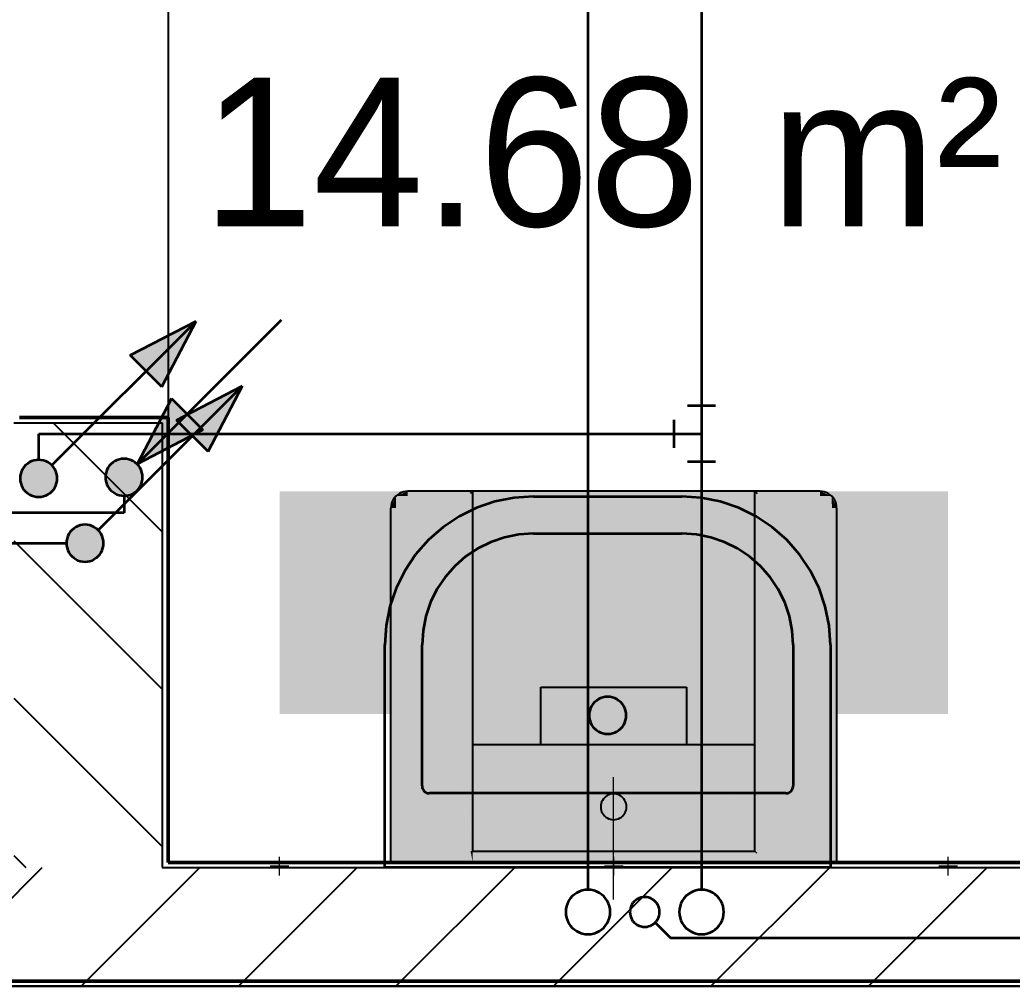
# Model space of a CAD drawing. Extents: x 0 to 756, y -25 to 420.
# Drawn here: x 347.24 to 373.98, y 232.15 to 258.2 of the extents above; entities that cross this region are included whole.
import ezdxf
from ezdxf.lldxf.tags import DXFTag

# ---------------------------------------------------------------- set-up
doc = ezdxf.new("R2010")
doc.units = 0
doc.layers.get('0').update_dxf_attribs({"lineweight": 25})
for name, color, linetype, lineweight, true_color in [('A_Geschossdecke', 7, 'Continuous', 25, 0x008080), ('Hilfskonstruktion', 7, 'Continuous', 25, 0xcccc00), ('Raum', 250, 'Continuous', 13, 0x333333), ('S_Kaltwasser', 3, 'Continuous', 35, 0x00ff00), ('S_Schmutzwasser', 7, 'Continuous', 35, 0x808040), ('S_Warmwasser', 1, 'fein_strichliert', 35, 0xff0000), ('S_Zirkulation', 7, 'fein_strichliert', 35, 0xff0080)]:
    doc.layers.add(name, color=color, linetype=linetype, lineweight=lineweight, true_color=true_color)
for name, color, linetype, lineweight in [('A_Innenwand', 7, 'Continuous', 25), ('A_Tuer', 7, 'Continuous', 25), ('Flächenelemente Allgemein', 7, 'Continuous', 13), ('S_Einrichtung', 7, 'Continuous', 35), ('Sanitär', 7, 'Continuous', 25), ('Sanitär-Armaturen', 7, 'Continuous', 13), ('Sanitär-Waschbecken', 7, 'Continuous', 13), ('Wand Holz nicht tragend', 7, 'Continuous', 13), ('Wand Holz tragend', 7, 'Continuous', 13)]:
    doc.layers.add(name, color=color, linetype=linetype, lineweight=lineweight)
doc.styles.get("Standard").update_dxf_attribs({"font": 'arial.ttf'})
tags = doc.linetypes.add('fein_strichliert', pattern=[4, 1, -2, 1]).pattern_tags.tags
tags[8:9] = [DXFTag(74, 4), DXFTag(75, 0), DXFTag(340, '0'), DXFTag(46, 0.0), DXFTag(50, 0.0), DXFTag(44, 0.0), DXFTag(45, 0.0)]
tags[6:7] = [DXFTag(74, 4), DXFTag(75, 0), DXFTag(340, '0'), DXFTag(46, 0.0), DXFTag(50, 0.0), DXFTag(44, 0.0), DXFTag(45, 0.0)]
tags[4:5] = [DXFTag(74, 4), DXFTag(75, 0), DXFTag(340, '0'), DXFTag(46, 0.0), DXFTag(50, 0.0), DXFTag(44, 0.0), DXFTag(45, 0.0)]

# ---------------------------------------------------------------- blocks, each defined once
blk = doc.blocks.new('Referenz-A01I5XF3IE')
at = {"layer": 'Flächenelemente Allgemein', "color": 0, "lineweight": 50}
for points in [[(372.25, 239.484), (372.25, 245.488), (354.238, 245.488)], [(354.238, 239.484), (372.25, 239.484), (354.238, 245.488)]]:
    blk.add_solid(points, dxfattribs=at)
at = {"layer": 'Hilfskonstruktion', "color": 0, "linetype": 'Continuous', "lineweight": -2, "ltscale": 0.25}
for p, q in [((362.938, 237.155), (362.917, 237.114)), ((362.963, 237.193), (362.938, 237.155)), ((362.993, 237.227), (362.963, 237.193)), ((363.027, 237.257), (362.993, 237.227)), ((363.065, 237.283), (363.027, 237.257)), ((363.106, 237.303), (363.065, 237.283)), ((363.149, 237.317), (363.106, 237.303)), ((363.194, 237.326), (363.149, 237.317)), ((363.239, 237.329), (363.194, 237.326)), ((363.285, 237.326), (363.239, 237.329)), ((363.329, 237.317), (363.285, 237.326)), ((363.372, 237.303), (363.329, 237.317)), ((363.413, 237.283), (363.372, 237.303)), ((363.451, 237.257), (363.413, 237.283)), ((363.485, 237.227), (363.451, 237.257)), ((363.515, 237.193), (363.485, 237.227)), ((363.541, 237.155), (363.515, 237.193)), ((363.561, 237.114), (363.541, 237.155)), ((362.894, 237.026), (362.891, 236.981)), ((362.891, 236.981), (362.894, 236.936)), ((362.903, 237.071), (362.894, 237.026)), ((362.894, 236.936), (362.903, 236.891)), ((362.917, 237.114), (362.903, 237.071)), ((362.903, 236.891), (362.917, 236.848)), ((363.575, 237.071), (363.561, 237.114)), ((363.561, 236.848), (363.575, 236.891)), ((363.584, 237.026), (363.575, 237.071)), ((363.575, 236.891), (363.584, 236.936)), ((363.587, 236.981), (363.584, 237.026)), ((363.584, 236.936), (363.587, 236.981)), ((362.917, 236.848), (362.938, 236.807)), ((362.938, 236.807), (362.963, 236.769)), ((362.963, 236.769), (362.993, 236.735)), ((362.993, 236.735), (363.027, 236.705)), ((363.027, 236.705), (363.065, 236.679)), ((363.065, 236.679), (363.106, 236.659)), ((363.106, 236.659), (363.149, 236.645)), ((363.149, 236.645), (363.194, 236.636)), ((363.194, 236.636), (363.239, 236.633)), ((363.239, 236.633), (363.285, 236.636)), ((363.285, 236.636), (363.329, 236.645)), ((363.329, 236.645), (363.372, 236.659)), ((363.372, 236.659), (363.413, 236.679)), ((363.413, 236.679), (363.451, 236.705)), ((363.451, 236.705), (363.485, 236.735)), ((363.485, 236.735), (363.515, 236.769)), ((363.515, 236.769), (363.541, 236.807)), ((363.541, 236.807), (363.561, 236.848))]:
    blk.add_line(p, q, dxfattribs=at)
at = {"layer": 'Hilfskonstruktion', "color": 0, "lineweight": 13}
for p, q in [((354.238, 235.131), (354.238, 235.631)), ((363.244, 235.131), (363.244, 235.631)), ((363.244, 235.131), (363.244, 235.631)), ((372.25, 235.131), (372.25, 235.631)), ((354.488, 235.381), (353.988, 235.381)), ((363.494, 235.381), (362.994, 235.381)), ((363.494, 235.381), (362.994, 235.381)), ((372.5, 235.381), (372, 235.381))]:
    blk.add_line(p, q, dxfattribs=at)
at = {"layer": 'Raum', "color": 0, "lineweight": -2}
for p, q in [((351.236, 298.191), (351.236, 235.481)), ((351.236, 235.481), (387.461, 235.481)), ((387.461, 232.279), (281.951, 232.279))]:
    blk.add_line(p, q, dxfattribs=at)
at = {"layer": 'Sanitär', "color": 0, "linetype": 'Continuous', "lineweight": -2, "ltscale": 0.25}
for p, q in [((357.466, 245.427), (357.416, 245.395)), ((357.519, 245.454), (357.466, 245.427)), ((357.574, 245.473), (357.519, 245.454)), ((357.632, 245.484), (357.574, 245.473)), ((357.691, 245.488), (357.632, 245.484)), ((368.796, 245.488), (357.691, 245.488)), ((359.441, 245.488), (359.382, 245.429)), ((359.441, 245.488), (359.441, 235.786)), ((359.441, 245.488), (359.441, 245.488)), ((367.046, 235.786), (367.046, 245.488)), ((367.046, 245.488), (367.105, 245.429)), ((368.855, 245.484), (368.796, 245.488)), ((368.913, 245.473), (368.855, 245.484)), ((368.969, 245.454), (368.913, 245.473)), ((369.022, 245.427), (368.969, 245.454)), ((369.071, 245.395), (369.022, 245.427)), ((357.274, 245.209), (357.255, 245.153)), ((357.3, 245.262), (357.274, 245.209)), ((357.333, 245.311), (357.3, 245.262)), ((357.372, 245.356), (357.333, 245.311)), ((357.416, 245.395), (357.372, 245.356)), ((369.115, 245.356), (369.071, 245.395)), ((369.154, 245.311), (369.115, 245.356)), ((369.187, 245.262), (369.154, 245.311)), ((369.213, 245.209), (369.187, 245.262)), ((369.232, 245.153), (369.213, 245.209)), ((357.244, 245.095), (357.24, 245.036)), ((357.24, 235.481), (357.24, 245.036)), ((357.255, 245.153), (357.244, 245.095)), ((369.244, 245.095), (369.232, 245.153)), ((369.248, 245.036), (369.244, 245.095)), ((369.248, 245.036), (369.248, 235.481)), ((361.282, 238.663), (361.282, 240.204)), ((361.282, 240.204), (365.205, 240.204)), ((365.205, 240.204), (365.205, 238.663)), ((359.441, 238.663), (367.046, 238.663)), ((359.441, 235.786), (367.046, 235.786)), ((357.24, 235.481), (369.248, 235.481))]:
    blk.add_line(p, q, dxfattribs=at)
at = {"layer": 'Sanitär-Armaturen', "color": 0, "linetype": 'Continuous', "ltscale": 0.13}
blk.add_line((363.239, 234.479), (363.239, 237.78), dxfattribs=at)
at = {"layer": 'Sanitär-Waschbecken', "color": 0, "linetype": 'Continuous', "ltscale": 0.13}
for p, q in [((359.441, 235.785), (359.389, 235.733)), ((359.441, 235.786), (359.441, 235.785)), ((367.046, 235.786), (367.047, 235.784)), ((367.048, 235.784), (367.102, 235.73))]:
    blk.add_line(p, q, dxfattribs=at)
at = {"layer": 'Sanitär-Waschbecken', "color": 0}
for points in [[(357.691, 245.356), (357.372, 245.356), (357.691, 245.488)], [(359.441, 235.786), (359.388, 235.786), (357.691, 245.488)], [(357.691, 235.481), (359.441, 235.481), (357.691, 245.488)], [(359.441, 235.786), (359.441, 245.488), (357.691, 245.488)], [(361.282, 238.663), (360.736, 238.663), (359.441, 245.488)], [(359.441, 235.786), (361.282, 235.786), (359.441, 245.488)], [(361.282, 240.204), (361.282, 245.488), (359.441, 245.488)], [(361.282, 240.204), (360.867, 240.204), (359.441, 245.488)], [(365.205, 240.204), (365.205, 245.488), (361.282, 245.488)], [(365.205, 245.488), (361.282, 245.488), (365.205, 245.488)], [(361.282, 240.204), (365.205, 240.204), (361.282, 245.488)], [(365.205, 240.204), (367.046, 245.488), (365.205, 245.488)], [(367.046, 240.204), (365.205, 240.204), (367.046, 245.488)], [(368.796, 235.481), (368.796, 245.488), (367.046, 245.488)], [(368.743, 235.786), (367.046, 235.786), (367.046, 245.488)], [(369.115, 245.356), (368.8, 245.356), (368.796, 245.488)], [(368.796, 235.481), (369.115, 235.481), (368.796, 245.488)], [(357.372, 245.036), (357.24, 245.036), (357.372, 245.356)], [(357.691, 235.481), (357.691, 245.356), (357.372, 245.356)], [(357.372, 235.481), (357.691, 235.481), (357.372, 245.356)], [(369.115, 235.481), (369.115, 245.356), (368.8, 245.356)], [(369.248, 245.036), (369.12, 245.036), (369.115, 245.356)], [(369.115, 235.481), (369.248, 235.481), (369.115, 245.356)], [(357.372, 235.481), (357.372, 245.036), (357.24, 245.036)], [(357.24, 235.481), (357.372, 235.481), (357.24, 245.036)], [(369.248, 235.481), (369.248, 245.036), (369.12, 245.036)], [(361.282, 238.663), (361.282, 240.204), (360.867, 240.204)], [(365.205, 238.663), (365.205, 240.204), (361.282, 240.204)], [(361.282, 238.663), (365.205, 238.663), (361.282, 240.204)], [(367.046, 235.786), (367.046, 240.204), (365.205, 240.204)], [(365.847, 238.663), (365.205, 238.663), (365.205, 240.204)], [(361.282, 235.786), (361.282, 238.663), (360.736, 238.663)], [(365.205, 235.786), (365.205, 238.663), (361.282, 238.663)], [(361.282, 235.786), (365.205, 235.786), (361.282, 238.663)], [(365.205, 235.786), (367.046, 235.786), (365.205, 238.663)], [(367.046, 235.786), (365.847, 238.663), (365.205, 238.663)], [(359.441, 235.481), (359.441, 235.786), (359.388, 235.786)], [(367.046, 235.481), (367.046, 235.786), (359.441, 235.786)], [(367.046, 235.786), (359.441, 235.786), (359.441, 235.786)], [(359.441, 235.481), (367.046, 235.481), (359.441, 235.786)], [(367.046, 235.481), (368.796, 235.481), (367.046, 235.786)], [(368.796, 235.481), (368.743, 235.786), (367.046, 235.786)]]:
    blk.add_solid(points, dxfattribs=at)
at = {"layer": 'Wand Holz nicht tragend', "color": 0, "lineweight": 50}
for p, q in [((387.461, 235.481), (351.236, 235.481)), ((295.6, 232.279), (387.461, 232.279))]:
    blk.add_line(p, q, dxfattribs=at)
at = {"layer": 'Wand Holz tragend', "color": 0, "lineweight": 50}
for p in [(347.233, 247.477), (351.236, 235.481)]:
    blk.add_line(p, (351.236, 247.477), dxfattribs=at)
at = {"layer": 'Wand Holz tragend', "color": 0, "char_height": 4.00267, "attachment_point": 1}
for s, insert in [('{\\fPosterama Text Light;14.68}', (352.166, 256.635)), ('{\\fPosterama Text Light;m²}', (367.468, 256.635))]:
    blk.add_mtext(s, dxfattribs=dict(at, insert=insert))
blk = doc.blocks.new('Wand-A01I5XHNIE', base_point=(281.839, 232.145))
at = {"color": 0, "lineweight": -2}
for p, q in [((344.647, 232.145), (347.847, 235.345)), ((348.89, 232.145), (352.09, 235.345)), ((353.133, 232.145), (356.333, 235.345)), ((357.375, 232.145), (360.575, 235.345)), ((361.618, 232.145), (364.818, 235.345)), ((365.861, 232.145), (369.061, 235.345)), ((370.103, 232.145), (373.303, 235.345))]:
    blk.add_line(p, q, dxfattribs=at)
at = {"color": 0, "linetype": 'ByBlock', "lineweight": -2, "ltscale": 0.25}
for p, q in [((351.079, 235.345), (387.279, 235.345)), ((281.839, 232.145), (387.279, 232.145))]:
    blk.add_line(p, q, dxfattribs=at)
blk = doc.blocks.new('Waschtisch-A01I5XMZIE', base_point=(357.078, 235.345))
at = {"color": 0, "linetype": 'ByBlock', "lineweight": -2, "ltscale": 0.35}
for p, q in [((360.043, 245.209), (359.547, 245.041)), ((360.556, 245.311), (360.043, 245.209)), ((361.078, 245.345), (360.556, 245.311)), ((361.078, 245.345), (365.078, 245.345)), ((365.6, 245.311), (365.078, 245.345)), ((366.113, 245.209), (365.6, 245.311)), ((366.609, 245.041), (366.113, 245.209)), ((359.547, 245.041), (359.078, 244.809)), ((367.078, 244.809), (366.609, 245.041)), ((359.078, 244.809), (358.643, 244.519)), ((367.513, 244.519), (367.078, 244.809)), ((358.643, 244.519), (358.25, 244.174)), ((367.906, 244.174), (367.513, 244.519)), ((358.25, 244.174), (357.905, 243.78)), ((359.93, 244.117), (359.578, 243.943)), ((360.301, 244.243), (359.93, 244.117)), ((360.686, 244.32), (360.301, 244.243)), ((361.078, 244.345), (360.686, 244.32)), ((361.078, 244.345), (365.078, 244.345)), ((365.47, 244.32), (365.078, 244.345)), ((365.854, 244.243), (365.47, 244.32)), ((366.226, 244.117), (365.854, 244.243)), ((366.578, 243.943), (366.226, 244.117)), ((368.251, 243.78), (367.906, 244.174)), ((359.578, 243.943), (359.252, 243.725)), ((366.904, 243.725), (366.578, 243.943)), ((357.905, 243.78), (357.614, 243.345)), ((359.252, 243.725), (358.957, 243.467)), ((367.199, 243.467), (366.904, 243.725)), ((368.542, 243.345), (368.251, 243.78)), ((357.614, 243.345), (357.382, 242.876)), ((358.957, 243.467), (358.698, 243.172)), ((367.458, 243.172), (367.199, 243.467)), ((368.773, 242.876), (368.542, 243.345)), ((358.698, 243.172), (358.48, 242.845)), ((367.676, 242.845), (367.458, 243.172)), ((357.382, 242.876), (357.214, 242.381)), ((358.48, 242.845), (358.306, 242.493)), ((367.85, 242.493), (367.676, 242.845)), ((368.942, 242.381), (368.773, 242.876)), ((358.306, 242.493), (358.18, 242.122)), ((367.976, 242.122), (367.85, 242.493)), ((357.214, 242.381), (357.112, 241.867)), ((369.044, 241.867), (368.942, 242.381)), ((358.18, 242.122), (358.104, 241.737)), ((368.052, 241.737), (367.976, 242.122)), ((357.112, 241.867), (357.078, 241.345)), ((358.104, 241.737), (358.078, 241.345)), ((368.078, 241.345), (368.052, 241.737)), ((369.078, 241.345), (369.044, 241.867)), ((357.078, 235.345), (357.078, 241.345)), ((358.078, 237.545), (358.078, 241.345)), ((368.078, 241.345), (368.078, 237.545)), ((369.078, 241.345), (369.078, 235.345)), ((362.774, 239.842), (362.724, 239.799)), ((362.828, 239.878), (362.774, 239.842)), ((362.887, 239.907), (362.828, 239.878)), ((362.949, 239.928), (362.887, 239.907)), ((363.013, 239.941), (362.949, 239.928)), ((363.078, 239.945), (363.013, 239.941)), ((363.143, 239.941), (363.078, 239.945)), ((363.207, 239.928), (363.143, 239.941)), ((363.269, 239.907), (363.207, 239.928)), ((363.328, 239.878), (363.269, 239.907)), ((363.382, 239.842), (363.328, 239.878)), ((363.431, 239.799), (363.382, 239.842)), ((362.595, 239.575), (362.582, 239.511)), ((362.616, 239.637), (362.595, 239.575)), ((362.645, 239.695), (362.616, 239.637)), ((362.681, 239.75), (362.645, 239.695)), ((362.724, 239.799), (362.681, 239.75)), ((363.475, 239.75), (363.431, 239.799)), ((363.511, 239.695), (363.475, 239.75)), ((363.54, 239.637), (363.511, 239.695)), ((363.561, 239.575), (363.54, 239.637)), ((363.574, 239.511), (363.561, 239.575)), ((362.582, 239.511), (362.578, 239.445)), ((362.578, 239.445), (362.582, 239.38)), ((362.582, 239.38), (362.595, 239.316)), ((362.595, 239.316), (362.616, 239.254)), ((363.54, 239.254), (363.561, 239.316)), ((363.561, 239.316), (363.574, 239.38)), ((363.578, 239.445), (363.574, 239.511)), ((363.574, 239.38), (363.578, 239.445)), ((362.616, 239.254), (362.645, 239.195)), ((362.645, 239.195), (362.681, 239.141)), ((362.681, 239.141), (362.724, 239.092)), ((362.724, 239.092), (362.774, 239.049)), ((362.774, 239.049), (362.828, 239.012)), ((362.828, 239.012), (362.887, 238.983)), ((363.269, 238.983), (363.328, 239.012)), ((363.328, 239.012), (363.382, 239.049)), ((363.382, 239.049), (363.431, 239.092)), ((363.431, 239.092), (363.475, 239.141)), ((363.475, 239.141), (363.511, 239.195)), ((363.511, 239.195), (363.54, 239.254)), ((362.887, 238.983), (362.949, 238.962)), ((362.949, 238.962), (363.013, 238.95)), ((363.013, 238.95), (363.078, 238.945)), ((363.078, 238.945), (363.143, 238.95)), ((363.143, 238.95), (363.207, 238.962)), ((363.207, 238.962), (363.269, 238.983)), ((358.078, 237.545), (358.08, 237.519)), ((358.08, 237.519), (358.085, 237.494)), ((358.085, 237.494), (358.093, 237.469)), ((358.093, 237.469), (358.105, 237.445)), ((358.105, 237.445), (358.119, 237.424)), ((358.119, 237.424), (358.137, 237.404)), ((368.019, 237.404), (368.037, 237.424)), ((368.037, 237.424), (368.051, 237.445)), ((368.051, 237.445), (368.063, 237.469)), ((368.063, 237.469), (368.071, 237.494)), ((368.071, 237.494), (368.076, 237.519)), ((368.076, 237.519), (368.078, 237.545)), ((358.137, 237.404), (358.156, 237.387)), ((358.156, 237.387), (358.178, 237.372)), ((358.178, 237.372), (358.201, 237.361)), ((358.201, 237.361), (358.226, 237.352)), ((358.226, 237.352), (358.252, 237.347)), ((358.252, 237.347), (358.278, 237.345)), ((367.878, 237.345), (358.278, 237.345)), ((367.878, 237.345), (367.904, 237.347)), ((367.904, 237.347), (367.93, 237.352)), ((367.93, 237.352), (367.954, 237.361)), ((367.954, 237.361), (367.978, 237.372)), ((367.978, 237.372), (368, 237.387)), ((368, 237.387), (368.019, 237.404)), ((369.078, 235.345), (357.078, 235.345))]:
    blk.add_line(p, q, dxfattribs=at)
blk = doc.blocks.new('Anschluss-Element-A01I5XN1IE', base_point=(361.948, 233.545))
at = {"color": 0, "lineweight": -2}
for p, q in [((362.47, 234.74), (362.393, 234.725)), ((362.548, 234.745), (362.47, 234.74)), ((362.626, 234.74), (362.548, 234.745)), ((362.703, 234.725), (362.626, 234.74)), ((362.072, 234.511), (362.028, 234.445)), ((362.124, 234.57), (362.072, 234.511)), ((362.183, 234.621), (362.124, 234.57)), ((362.248, 234.665), (362.183, 234.621)), ((362.318, 234.7), (362.248, 234.665)), ((362.393, 234.725), (362.318, 234.7)), ((362.778, 234.7), (362.703, 234.725)), ((362.848, 234.665), (362.778, 234.7)), ((362.913, 234.621), (362.848, 234.665)), ((362.972, 234.57), (362.913, 234.621)), ((363.024, 234.511), (362.972, 234.57)), ((363.068, 234.445), (363.024, 234.511)), ((361.953, 234.224), (361.948, 234.145)), ((361.968, 234.301), (361.953, 234.224)), ((361.994, 234.375), (361.968, 234.301)), ((362.028, 234.445), (361.994, 234.375)), ((363.102, 234.375), (363.068, 234.445)), ((363.127, 234.301), (363.102, 234.375)), ((363.143, 234.224), (363.127, 234.301)), ((363.148, 234.145), (363.143, 234.224)), ((361.948, 234.145), (361.953, 234.067)), ((361.953, 234.067), (361.968, 233.99)), ((361.968, 233.99), (361.994, 233.916)), ((363.102, 233.916), (363.127, 233.99)), ((363.127, 233.99), (363.143, 234.067)), ((363.143, 234.067), (363.148, 234.145)), ((361.994, 233.916), (362.028, 233.845)), ((362.028, 233.845), (362.072, 233.78)), ((362.072, 233.78), (362.124, 233.721)), ((362.124, 233.721), (362.183, 233.669)), ((362.183, 233.669), (362.248, 233.626)), ((362.848, 233.626), (362.913, 233.669)), ((362.913, 233.669), (362.972, 233.721)), ((362.972, 233.721), (363.024, 233.78)), ((363.024, 233.78), (363.068, 233.845)), ((363.068, 233.845), (363.102, 233.916)), ((362.248, 233.626), (362.318, 233.591)), ((362.318, 233.591), (362.393, 233.566)), ((362.393, 233.566), (362.47, 233.55)), ((362.47, 233.55), (362.548, 233.545)), ((362.548, 233.545), (362.626, 233.55)), ((362.626, 233.55), (362.703, 233.566)), ((362.703, 233.566), (362.778, 233.591)), ((362.778, 233.591), (362.848, 233.626))]:
    blk.add_line(p, q, dxfattribs=at)
blk = doc.blocks.new('Anschluss-Element-A01I5XN3IE', base_point=(365.008, 233.545))
at = {"color": 0, "linetype": 'Continuous', "lineweight": -2, "ltscale": 0.35}
for p, q in [((365.53, 234.74), (365.453, 234.725)), ((365.608, 234.745), (365.53, 234.74)), ((365.686, 234.74), (365.608, 234.745)), ((365.763, 234.725), (365.686, 234.74)), ((365.132, 234.511), (365.088, 234.445)), ((365.184, 234.57), (365.132, 234.511)), ((365.243, 234.621), (365.184, 234.57)), ((365.308, 234.665), (365.243, 234.621)), ((365.378, 234.7), (365.308, 234.665)), ((365.453, 234.725), (365.378, 234.7)), ((365.838, 234.7), (365.763, 234.725)), ((365.908, 234.665), (365.838, 234.7)), ((365.973, 234.621), (365.908, 234.665)), ((366.032, 234.57), (365.973, 234.621)), ((366.084, 234.511), (366.032, 234.57)), ((366.128, 234.445), (366.084, 234.511)), ((365.013, 234.224), (365.008, 234.145)), ((365.028, 234.301), (365.013, 234.224)), ((365.054, 234.375), (365.028, 234.301)), ((365.088, 234.445), (365.054, 234.375)), ((366.162, 234.375), (366.128, 234.445)), ((366.187, 234.301), (366.162, 234.375)), ((366.203, 234.224), (366.187, 234.301)), ((366.208, 234.145), (366.203, 234.224)), ((365.008, 234.145), (365.013, 234.067)), ((365.013, 234.067), (365.028, 233.99)), ((365.028, 233.99), (365.054, 233.916)), ((366.162, 233.916), (366.187, 233.99)), ((366.187, 233.99), (366.203, 234.067)), ((366.203, 234.067), (366.208, 234.145)), ((365.054, 233.916), (365.088, 233.845)), ((365.088, 233.845), (365.132, 233.78)), ((365.132, 233.78), (365.184, 233.721)), ((365.184, 233.721), (365.243, 233.669)), ((365.243, 233.669), (365.308, 233.626)), ((365.908, 233.626), (365.973, 233.669)), ((365.973, 233.669), (366.032, 233.721)), ((366.032, 233.721), (366.084, 233.78)), ((366.084, 233.78), (366.128, 233.845)), ((366.128, 233.845), (366.162, 233.916)), ((365.308, 233.626), (365.378, 233.591)), ((365.378, 233.591), (365.453, 233.566)), ((365.453, 233.566), (365.53, 233.55)), ((365.53, 233.55), (365.608, 233.545)), ((365.608, 233.545), (365.686, 233.55)), ((365.686, 233.55), (365.763, 233.566)), ((365.763, 233.566), (365.838, 233.591)), ((365.838, 233.591), (365.908, 233.626))]:
    blk.add_line(p, q, dxfattribs=at)
blk = doc.blocks.new('Anschluss-Element-A01I5XN5IE', base_point=(363.678, 233.745))
at = {"color": 0, "lineweight": -2}
for p, q in [((363.878, 234.492), (363.834, 234.463)), ((363.925, 234.515), (363.878, 234.492)), ((363.974, 234.532), (363.925, 234.515)), ((364.026, 234.542), (363.974, 234.532)), ((364.078, 234.545), (364.026, 234.542)), ((364.13, 234.542), (364.078, 234.545)), ((364.181, 234.532), (364.13, 234.542)), ((364.231, 234.515), (364.181, 234.532)), ((364.278, 234.492), (364.231, 234.515)), ((364.321, 234.463), (364.278, 234.492)), ((363.692, 234.249), (363.681, 234.198)), ((363.708, 234.298), (363.692, 234.249)), ((363.732, 234.345), (363.708, 234.298)), ((363.761, 234.389), (363.732, 234.345)), ((363.795, 234.428), (363.761, 234.389)), ((363.834, 234.463), (363.795, 234.428)), ((364.361, 234.428), (364.321, 234.463)), ((364.395, 234.389), (364.361, 234.428)), ((364.424, 234.345), (364.395, 234.389)), ((364.447, 234.298), (364.424, 234.345)), ((364.464, 234.249), (364.447, 234.298)), ((364.475, 234.198), (364.464, 234.249)), ((363.681, 234.198), (363.678, 234.145)), ((363.678, 234.145), (363.681, 234.093)), ((363.681, 234.093), (363.692, 234.042)), ((363.692, 234.042), (363.708, 233.992)), ((363.708, 233.992), (363.732, 233.945)), ((363.732, 233.945), (363.761, 233.902)), ((364.395, 233.902), (364.424, 233.945)), ((364.424, 233.945), (364.447, 233.992)), ((364.447, 233.992), (364.464, 234.042)), ((364.464, 234.042), (364.475, 234.093)), ((364.478, 234.145), (364.475, 234.198)), ((364.475, 234.093), (364.478, 234.145)), ((363.761, 233.902), (363.795, 233.863)), ((363.795, 233.863), (363.834, 233.828)), ((363.834, 233.828), (363.878, 233.799)), ((363.878, 233.799), (363.925, 233.776)), ((363.925, 233.776), (363.974, 233.759)), ((363.974, 233.759), (364.026, 233.749)), ((364.026, 233.749), (364.078, 233.745)), ((364.078, 233.745), (364.13, 233.749)), ((364.13, 233.749), (364.181, 233.759)), ((364.181, 233.759), (364.231, 233.776)), ((364.231, 233.776), (364.278, 233.799)), ((364.278, 233.799), (364.321, 233.828)), ((364.321, 233.828), (364.361, 233.863)), ((364.361, 233.863), (364.395, 233.902))]:
    blk.add_line(p, q, dxfattribs=at)
blk = doc.blocks.new('Wand-A01I5XNXIE', base_point=(347.078, 235.345))
at = {"color": 0, "lineweight": -2}
for p, q in [((348.142, 247.333), (351.079, 244.396)), ((347.078, 244.154), (351.079, 240.153)), ((347.078, 239.912), (351.079, 235.91)), ((347.078, 235.669), (347.402, 235.345))]:
    blk.add_line(p, q, dxfattribs=at)
at = {"color": 0, "linetype": 'ByBlock', "lineweight": -2, "ltscale": 0.25}
blk.add_line((351.079, 247.333), (351.079, 235.345), dxfattribs=at)
blk = doc.blocks.new('Tür-A01I5XNZIE', base_point=(347.078, 247.333))
at = {"color": 0, "linetype": 'ByBlock', "lineweight": -2, "ltscale": 0.25}
for p, q in [((347.078, 267.533), (351.079, 267.533)), ((347.078, 247.333), (351.079, 247.333))]:
    blk.add_line(p, q, dxfattribs=at)
blk = doc.blocks.new('Geschossdecke-A01I5XOBIE', base_point=(114.279, 232.145))
at = {"color": 0, "linetype": 'ByBlock', "lineweight": -2, "ltscale": 0.25}
blk.add_line((394.279, 232.145), (280.279, 232.145), dxfattribs=at)
blk = doc.blocks.new('Geschossdecke-A01I5XODIE', base_point=(114.279, 31.476))
at = {"color": 0, "linetype": 'ByBlock', "lineweight": -2, "ltscale": 0.25}
blk.add_line((280.279, 232.145), (394.279, 232.145), dxfattribs=at)
blk = doc.blocks.new('Abwasserleitung-A01I5XOJIE', base_point=(364.361, 233.451))
at = {"color": 0, "linetype": 'ByBlock', "lineweight": -2, "ltscale": 0.35}
for p, q in [((364.361, 233.863), (364.772, 233.451)), ((364.772, 233.451), (382.345, 233.451))]:
    blk.add_line(p, q, dxfattribs=at)
blk = doc.blocks.new('Steigleitung Sanitär-A01I5XRDIE', base_point=(348.498, 243.587))
at = {"color": 0, "lineweight": -2}
for p, q in [((349.352, 244.441), (353.24, 248.329)), ((351.466, 247.406), (353.24, 248.329)), ((352.317, 246.555), (353.24, 248.329)), ((352.317, 246.555), (351.466, 247.406)), ((348.601, 244.391), (348.565, 244.337)), ((348.645, 244.441), (348.601, 244.391)), ((348.694, 244.484), (348.645, 244.441)), ((348.748, 244.52), (348.694, 244.484)), ((348.807, 244.549), (348.748, 244.52)), ((348.869, 244.57), (348.807, 244.549)), ((348.933, 244.583), (348.869, 244.57)), ((348.998, 244.587), (348.933, 244.583)), ((349.063, 244.583), (348.998, 244.587)), ((349.128, 244.57), (349.063, 244.583)), ((349.189, 244.549), (349.128, 244.57)), ((349.248, 244.52), (349.189, 244.549)), ((349.303, 244.484), (349.248, 244.52)), ((349.352, 244.441), (349.303, 244.484)), ((349.395, 244.391), (349.352, 244.441)), ((349.431, 244.337), (349.395, 244.391)), ((348.502, 244.152), (348.498, 244.087)), ((348.515, 244.217), (348.502, 244.152)), ((348.536, 244.278), (348.515, 244.217)), ((348.565, 244.337), (348.536, 244.278)), ((349.46, 244.278), (349.431, 244.337)), ((349.481, 244.217), (349.46, 244.278)), ((349.494, 244.152), (349.481, 244.217)), ((349.498, 244.087), (349.494, 244.152)), ((348.498, 244.087), (348.502, 244.022)), ((348.502, 244.022), (348.515, 243.958)), ((348.515, 243.958), (348.536, 243.896)), ((348.536, 243.896), (348.565, 243.837)), ((348.565, 243.837), (348.601, 243.783)), ((349.395, 243.783), (349.431, 243.837)), ((349.431, 243.837), (349.46, 243.896)), ((349.46, 243.896), (349.481, 243.958)), ((349.481, 243.958), (349.494, 244.022)), ((349.494, 244.022), (349.498, 244.087)), ((348.601, 243.783), (348.645, 243.734)), ((348.645, 243.734), (348.694, 243.69)), ((348.694, 243.69), (348.748, 243.654)), ((348.748, 243.654), (348.807, 243.625)), ((348.807, 243.625), (348.869, 243.604)), ((348.869, 243.604), (348.933, 243.591)), ((348.933, 243.591), (348.998, 243.587)), ((348.998, 243.587), (349.063, 243.591)), ((349.063, 243.591), (349.128, 243.604)), ((349.128, 243.604), (349.189, 243.625)), ((349.189, 243.625), (349.248, 243.654)), ((349.248, 243.654), (349.303, 243.69)), ((349.303, 243.69), (349.352, 243.734)), ((349.352, 243.734), (349.395, 243.783))]:
    blk.add_line(p, q, dxfattribs=at)
for points in [[(352.759, 247.406), (351.466, 247.406), (353.24, 248.329)], [(352.317, 246.555), (352.759, 247.406), (351.466, 247.406)], [(349.431, 244.337), (348.565, 244.337), (349.352, 244.441)], [(348.565, 244.337), (349.352, 244.441), (348.645, 244.441)], [(349.352, 244.441), (348.645, 244.441), (349.248, 244.52)], [(348.645, 244.441), (349.248, 244.52), (348.748, 244.52)], [(349.248, 244.52), (348.748, 244.52), (349.128, 244.57)], [(348.748, 244.52), (349.128, 244.57), (348.869, 244.57)], [(349.128, 244.57), (348.869, 244.57), (348.998, 244.587)], [(349.498, 244.087), (348.498, 244.087), (349.481, 244.217)], [(348.498, 244.087), (349.481, 244.217), (348.515, 244.217)], [(349.481, 244.217), (348.515, 244.217), (349.431, 244.337)], [(348.515, 244.217), (349.431, 244.337), (348.565, 244.337)], [(348.515, 243.958), (349.498, 244.087), (348.498, 244.087)], [(349.481, 243.958), (348.515, 243.958), (349.498, 244.087)], [(348.565, 243.837), (349.481, 243.958), (348.515, 243.958)], [(349.431, 243.837), (348.565, 243.837), (349.481, 243.958)], [(348.645, 243.734), (349.431, 243.837), (348.565, 243.837)], [(349.352, 243.734), (348.645, 243.734), (349.431, 243.837)], [(348.748, 243.654), (349.352, 243.734), (348.645, 243.734)], [(349.248, 243.654), (348.748, 243.654), (349.352, 243.734)], [(348.869, 243.604), (349.248, 243.654), (348.748, 243.654)], [(349.128, 243.604), (348.869, 243.604), (349.248, 243.654)], [(348.998, 243.587), (349.128, 243.604), (348.869, 243.604)]]:
    blk.add_solid(points, dxfattribs=at)
blk = doc.blocks.new('Verbundrohr (Stange)-A01I5XRPIE', base_point=(362.548, 234.745))
at = {"color": 0, "linetype": 'ByBlock', "lineweight": -2, "ltscale": 0.35}
for p, q in [((362.548, 261.922), (362.548, 257.392)), ((362.548, 257.392), (362.548, 252.863)), ((362.548, 252.863), (362.548, 248.334)), ((362.548, 248.334), (362.548, 243.804)), ((362.548, 243.804), (362.548, 239.275)), ((362.548, 239.275), (362.548, 234.745))]:
    blk.add_line(p, q, dxfattribs=at)
blk = doc.blocks.new('Steigleitung Sanitär-A01I5XSZIE', base_point=(347.25, 245.335))
at = {"color": 0, "linetype": 'Continuous', "lineweight": -2, "ltscale": 0.35}
for p, q in [((348.104, 246.188), (351.992, 250.077)), ((350.218, 249.153), (351.992, 250.077)), ((351.069, 248.303), (351.992, 250.077)), ((351.069, 248.303), (350.218, 249.153)), ((347.446, 246.231), (347.397, 246.188)), ((347.5, 246.268), (347.446, 246.231)), ((347.559, 246.297), (347.5, 246.268)), ((347.621, 246.318), (347.559, 246.297)), ((347.685, 246.33), (347.621, 246.318)), ((347.75, 246.335), (347.685, 246.33)), ((347.815, 246.33), (347.75, 246.335)), ((347.88, 246.318), (347.815, 246.33)), ((347.941, 246.297), (347.88, 246.318)), ((348, 246.268), (347.941, 246.297)), ((348.055, 246.231), (348, 246.268)), ((348.104, 246.188), (348.055, 246.231)), ((347.267, 245.964), (347.254, 245.9)), ((347.288, 246.026), (347.267, 245.964)), ((347.317, 246.085), (347.288, 246.026)), ((347.353, 246.139), (347.317, 246.085)), ((347.397, 246.188), (347.353, 246.139)), ((348.147, 246.139), (348.104, 246.188)), ((348.183, 246.085), (348.147, 246.139)), ((348.212, 246.026), (348.183, 246.085)), ((348.233, 245.964), (348.212, 246.026)), ((348.246, 245.9), (348.233, 245.964)), ((347.254, 245.9), (347.25, 245.835)), ((347.25, 245.835), (347.254, 245.769)), ((347.254, 245.769), (347.267, 245.705)), ((347.267, 245.705), (347.288, 245.643)), ((348.212, 245.643), (348.233, 245.705)), ((348.233, 245.705), (348.246, 245.769)), ((348.25, 245.835), (348.246, 245.9)), ((348.246, 245.769), (348.25, 245.835)), ((347.288, 245.643), (347.317, 245.585)), ((347.317, 245.585), (347.353, 245.53)), ((347.353, 245.53), (347.397, 245.481)), ((347.397, 245.481), (347.446, 245.438)), ((347.446, 245.438), (347.5, 245.402)), ((348, 245.402), (348.055, 245.438)), ((348.055, 245.438), (348.104, 245.481)), ((348.104, 245.481), (348.147, 245.53)), ((348.147, 245.53), (348.183, 245.585)), ((348.183, 245.585), (348.212, 245.643)), ((347.5, 245.402), (347.559, 245.373)), ((347.559, 245.373), (347.621, 245.352)), ((347.621, 245.352), (347.685, 245.339)), ((347.685, 245.339), (347.75, 245.335)), ((347.75, 245.335), (347.815, 245.339)), ((347.815, 245.339), (347.88, 245.352)), ((347.88, 245.352), (347.941, 245.373)), ((347.941, 245.373), (348, 245.402))]:
    blk.add_line(p, q, dxfattribs=at)
for points in [[(351.511, 249.153), (350.218, 249.153), (351.992, 250.077)], [(351.069, 248.303), (351.511, 249.153), (350.218, 249.153)], [(348.104, 246.188), (347.397, 246.188), (348, 246.268)], [(347.397, 246.188), (348, 246.268), (347.5, 246.268)], [(348, 246.268), (347.5, 246.268), (347.88, 246.318)], [(347.5, 246.268), (347.88, 246.318), (347.621, 246.318)], [(347.88, 246.318), (347.621, 246.318), (347.75, 246.335)], [(348.25, 245.835), (347.25, 245.835), (348.233, 245.964)], [(347.25, 245.835), (348.233, 245.964), (347.267, 245.964)], [(348.233, 245.964), (347.267, 245.964), (348.183, 246.085)], [(347.267, 245.964), (348.183, 246.085), (347.317, 246.085)], [(348.183, 246.085), (347.317, 246.085), (348.104, 246.188)], [(347.317, 246.085), (348.104, 246.188), (347.397, 246.188)], [(347.267, 245.705), (348.25, 245.835), (347.25, 245.835)], [(348.233, 245.705), (347.267, 245.705), (348.25, 245.835)], [(347.317, 245.585), (348.233, 245.705), (347.267, 245.705)], [(348.183, 245.585), (347.317, 245.585), (348.233, 245.705)], [(347.397, 245.481), (348.183, 245.585), (347.317, 245.585)], [(348.104, 245.481), (347.397, 245.481), (348.183, 245.585)], [(347.5, 245.402), (348.104, 245.481), (347.397, 245.481)], [(348, 245.402), (347.5, 245.402), (348.104, 245.481)], [(347.621, 245.352), (348, 245.402), (347.5, 245.402)], [(347.88, 245.352), (347.621, 245.352), (348, 245.402)], [(347.75, 245.335), (347.88, 245.352), (347.621, 245.352)]]:
    blk.add_solid(points, dxfattribs=at)
blk = doc.blocks.new('Steigleitung Sanitär-A01I5XTFIE', base_point=(349.549, 245.365))
at = {"color": 0, "linetype": 'Continuous', "lineweight": -2, "ltscale": 0.35}
for p, q in [((350.402, 246.218), (354.291, 250.107)), ((351.326, 247.992), (350.402, 246.218)), ((351.326, 247.992), (352.176, 247.142)), ((352.176, 247.142), (350.402, 246.218)), ((349.745, 246.262), (349.695, 246.218)), ((349.799, 246.298), (349.745, 246.262)), ((349.858, 246.327), (349.799, 246.298)), ((349.92, 246.348), (349.858, 246.327)), ((349.984, 246.361), (349.92, 246.348)), ((350.049, 246.365), (349.984, 246.361)), ((350.114, 246.361), (350.049, 246.365)), ((350.178, 246.348), (350.114, 246.361)), ((350.24, 246.327), (350.178, 246.348)), ((350.299, 246.298), (350.24, 246.327)), ((350.353, 246.262), (350.299, 246.298)), ((350.403, 246.218), (350.353, 246.262)), ((349.566, 245.994), (349.553, 245.93)), ((349.587, 246.056), (349.566, 245.994)), ((349.616, 246.115), (349.587, 246.056)), ((349.652, 246.169), (349.616, 246.115)), ((349.695, 246.218), (349.652, 246.169)), ((350.446, 246.169), (350.403, 246.218)), ((350.482, 246.115), (350.446, 246.169)), ((350.511, 246.056), (350.482, 246.115)), ((350.532, 245.994), (350.511, 246.056)), ((350.545, 245.93), (350.532, 245.994)), ((349.553, 245.93), (349.549, 245.865)), ((349.549, 245.865), (349.553, 245.8)), ((349.553, 245.8), (349.566, 245.736)), ((349.566, 245.736), (349.587, 245.674)), ((350.511, 245.674), (350.532, 245.736)), ((350.532, 245.736), (350.545, 245.8)), ((350.549, 245.865), (350.545, 245.93)), ((350.545, 245.8), (350.549, 245.865)), ((349.587, 245.674), (349.616, 245.615)), ((349.616, 245.615), (349.652, 245.561)), ((349.652, 245.561), (349.695, 245.511)), ((349.695, 245.511), (349.745, 245.468)), ((349.745, 245.468), (349.799, 245.432)), ((349.799, 245.432), (349.858, 245.403)), ((350.24, 245.403), (350.299, 245.432)), ((350.299, 245.432), (350.353, 245.468)), ((350.353, 245.468), (350.403, 245.511)), ((350.403, 245.511), (350.446, 245.561)), ((350.446, 245.561), (350.482, 245.615)), ((350.482, 245.615), (350.511, 245.674)), ((349.858, 245.403), (349.92, 245.382)), ((349.92, 245.382), (349.984, 245.369)), ((349.984, 245.369), (350.049, 245.365)), ((350.049, 245.365), (350.114, 245.369)), ((350.114, 245.369), (350.178, 245.382)), ((350.178, 245.382), (350.24, 245.403))]:
    blk.add_line(p, q, dxfattribs=at)
for points in [[(352.176, 247.142), (350.883, 247.142), (351.326, 247.992)], [(350.402, 246.218), (352.176, 247.142), (350.883, 247.142)], [(350.403, 246.218), (349.695, 246.218), (350.299, 246.298)], [(349.695, 246.218), (350.299, 246.298), (349.799, 246.298)], [(350.299, 246.298), (349.799, 246.298), (350.178, 246.348)], [(349.799, 246.298), (350.178, 246.348), (349.92, 246.348)], [(350.178, 246.348), (349.92, 246.348), (350.049, 246.365)], [(350.549, 245.865), (349.549, 245.865), (350.532, 245.994)], [(349.549, 245.865), (350.532, 245.994), (349.566, 245.994)], [(350.532, 245.994), (349.566, 245.994), (350.482, 246.115)], [(349.566, 245.994), (350.482, 246.115), (349.616, 246.115)], [(350.482, 246.115), (349.616, 246.115), (350.403, 246.218)], [(349.616, 246.115), (350.403, 246.218), (349.695, 246.218)], [(349.566, 245.736), (350.549, 245.865), (349.549, 245.865)], [(350.532, 245.736), (349.566, 245.736), (350.549, 245.865)], [(349.616, 245.615), (350.532, 245.736), (349.566, 245.736)], [(350.482, 245.615), (349.616, 245.615), (350.532, 245.736)], [(349.695, 245.511), (350.482, 245.615), (349.616, 245.615)], [(350.403, 245.511), (349.695, 245.511), (350.482, 245.615)], [(349.799, 245.432), (350.403, 245.511), (349.695, 245.511)], [(350.299, 245.432), (349.799, 245.432), (350.403, 245.511)], [(349.92, 245.382), (350.299, 245.432), (349.799, 245.432)], [(350.178, 245.382), (349.92, 245.382), (350.299, 245.432)], [(350.049, 245.365), (350.178, 245.382), (349.92, 245.382)]]:
    blk.add_solid(points, dxfattribs=at)
blk = doc.blocks.new('Verbundrohr (Stange)-A01I5XTHIE', base_point=(347.75, 246.335))
at = {"color": 0, "linetype": 'ByBlock', "lineweight": -2, "ltscale": 0.35}
for p, q in [((347.75, 246.335), (347.75, 247.036)), ((347.75, 247.036), (365.608, 247.036))]:
    blk.add_line(p, q, dxfattribs=at)
blk = doc.blocks.new('Verbundrohr (Stange)-A01I5XTJIE', base_point=(365.608, 247.036))
at = {"color": 0, "linetype": 'ByBlock', "lineweight": -2, "ltscale": 0.35}
blk.add_line((365.608, 261.391), (365.608, 247.036), dxfattribs=at)
blk = doc.blocks.new('Verbundrohr (Stange)-A01I5XTLIE', base_point=(365.608, 234.745))
at = {"color": 0, "linetype": 'ByBlock', "lineweight": -2, "ltscale": 0.35}
blk.add_line((365.608, 247.036), (365.608, 234.745), dxfattribs=at)
blk = doc.blocks.new('T-Stück-A01I5XTNIE', base_point=(364.858, 246.286))
at = {"color": 0, "linetype": 'Continuous', "lineweight": -2, "ltscale": 0.35}
for p, q in [((365.983, 247.786), (365.233, 247.786)), ((364.858, 247.411), (364.858, 246.661)), ((365.233, 246.286), (365.983, 246.286))]:
    blk.add_line(p, q, dxfattribs=at)
blk = doc.blocks.new('Verbundrohr (Stange)-A01I5XTPIE', base_point=(282.585, 244.903))
at = {"color": 0, "linetype": 'ByBlock', "lineweight": -2, "ltscale": 0.35}
for p, q in [((350.049, 245.365), (350.049, 244.903)), ((350.049, 244.903), (282.585, 244.903))]:
    blk.add_line(p, q, dxfattribs=at)
blk = doc.blocks.new('Verbundrohr (Stange)-A01I5XU7IE', base_point=(282.981, 244.087))
at = {"color": 0, "linetype": 'ByBlock', "lineweight": -2, "ltscale": 0.35}
blk.add_line((337.716, 244.087), (348.498, 244.087), dxfattribs=at)

msp = doc.modelspace()

# ---------------------------------------------------------------- block references
at = {"color": 8, "lineweight": 25, "ltscale": 0.25, "true_color": 0x808080}
msp.add_blockref('Referenz-A01I5XF3IE', (0, 0), dxfattribs=at)
at = {"layer": 'A_Geschossdecke', "ltscale": 0.25}
for name, p in [('Geschossdecke-A01I5XOBIE', (114.279, 232.145)), ('Geschossdecke-A01I5XODIE', (114.279, 31.476))]:
    msp.add_blockref(name, p, dxfattribs=at)
at = {"layer": 'A_Innenwand', "ltscale": 0.25}
for name, p in [('Wand-A01I5XNXIE', (347.078, 235.345)), ('Wand-A01I5XHNIE', (281.839, 232.145))]:
    msp.add_blockref(name, p, dxfattribs=at)
at = {"layer": 'A_Tuer', "ltscale": 0.25}
msp.add_blockref('Tür-A01I5XNZIE', (347.078, 247.333), dxfattribs=at)
at = {"layer": 'S_Einrichtung', "ltscale": 0.35}
msp.add_blockref('Waschtisch-A01I5XMZIE', (357.078, 235.345), dxfattribs=at)
at = {"layer": 'S_Kaltwasser', "ltscale": 0.35}
for name, p in [('Verbundrohr (Stange)-A01I5XRPIE', (362.548, 234.745)), ('Steigleitung Sanitär-A01I5XRDIE', (348.498, 243.587)), ('Verbundrohr (Stange)-A01I5XU7IE', (282.981, 244.087)), ('Anschluss-Element-A01I5XN1IE', (361.948, 233.545))]:
    msp.add_blockref(name, p, dxfattribs=at)
at = {"layer": 'S_Schmutzwasser', "ltscale": 0.35}
for name, p in [('Anschluss-Element-A01I5XN5IE', (363.678, 233.745)), ('Abwasserleitung-A01I5XOJIE', (364.361, 233.451))]:
    msp.add_blockref(name, p, dxfattribs=at)
at = {"layer": 'S_Warmwasser', "ltscale": 0.35}
for name, p in [('Verbundrohr (Stange)-A01I5XTJIE', (365.608, 247.036)), ('Steigleitung Sanitär-A01I5XSZIE', (347.25, 245.335)), ('T-Stück-A01I5XTNIE', (364.858, 246.286)), ('Verbundrohr (Stange)-A01I5XTHIE', (347.75, 246.335)), ('Verbundrohr (Stange)-A01I5XTLIE', (365.608, 234.745)), ('Anschluss-Element-A01I5XN3IE', (365.008, 233.545))]:
    msp.add_blockref(name, p, dxfattribs=at)
at = {"layer": 'S_Zirkulation', "ltscale": 0.35}
for name, p in [('Verbundrohr (Stange)-A01I5XTPIE', (282.585, 244.903)), ('Steigleitung Sanitär-A01I5XTFIE', (349.549, 245.365))]:
    msp.add_blockref(name, p, dxfattribs=at)

doc.saveas('drawing.dxf')
